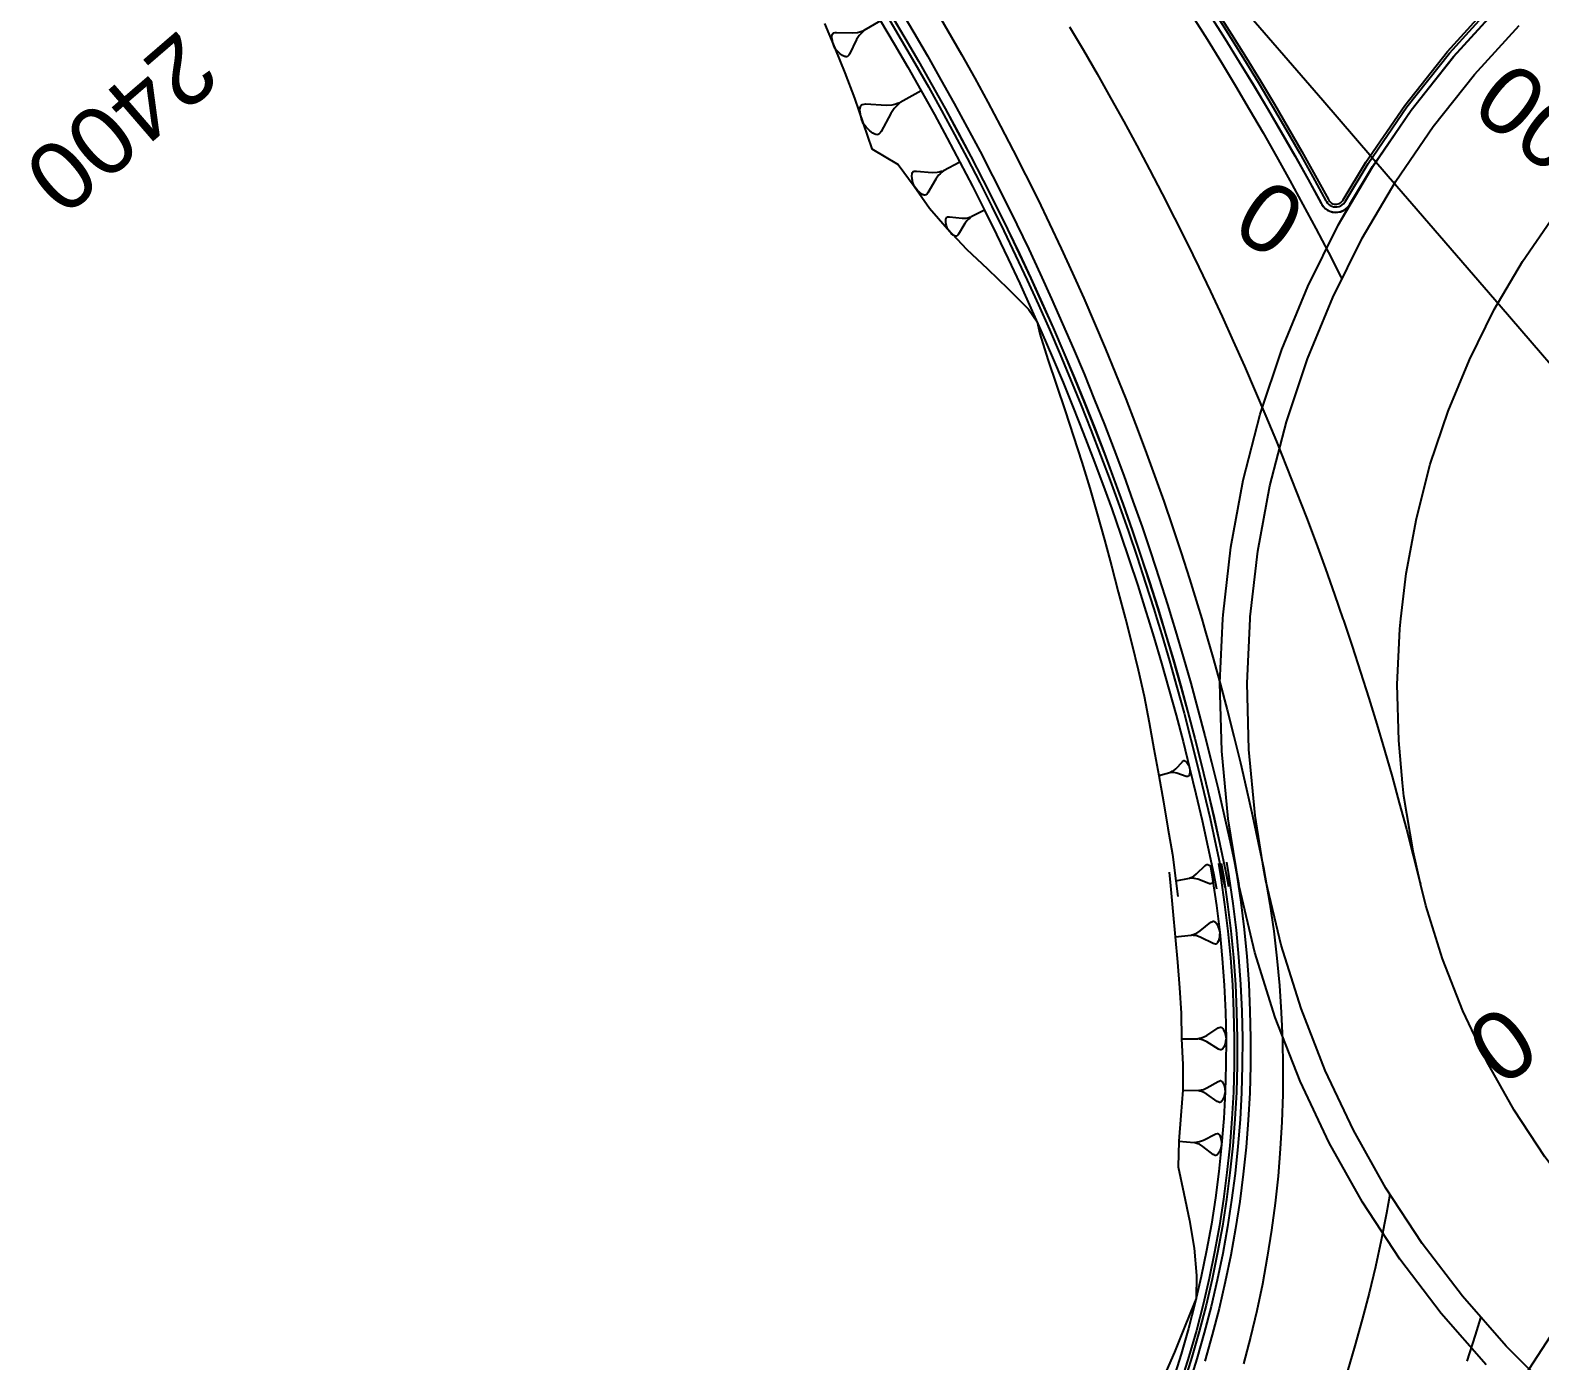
# Model space of a CAD drawing. Extents: x 383808 to 384559, y 802827 to 803490.
# Drawn here: x 383916.3 to 383971.7, y 803172.8 to 803221.6 of the extents above; entities that cross this region are included whole.
import ezdxf
from ezdxf.enums import TextEntityAlignment as Align

# ---------------------------------------------------------------- set-up
doc = ezdxf.new("R2010")
doc.units = 0
doc.layers.get('0').update_dxf_attribs({"linetype": 'CONTINUOUS'})
doc.styles.add('ARIAL', font='ARIAL.FON')

msp = doc.modelspace()

# ---------------------------------------------------------------- linework, layer by layer
at = {"color": 7}
for p, q in [((383945.7677, 803221.474), (383945.7849, 803221.4844)), ((383945.7849, 803221.4844), (383945.8468, 803221.4983)), ((383945.8468, 803221.4983), (383945.8915, 803221.5018)), ((383945.8915, 803221.5018), (383946.4866, 803221.4858)), ((383946.4866, 803221.4858), (383946.6655, 803221.4999)), ((383946.6655, 803221.4999), (383946.7446, 803221.5242)), ((383946.7446, 803221.5242), (383946.8236, 803221.5484)), ((383946.8443, 803221.514), (383946.786, 803221.4554)), ((383946.8236, 803221.5484), (383946.9027, 803221.5726)), ((383946.9027, 803221.5726), (383946.8443, 803221.514)), ((383947.504, 803221.9351), (383946.9027, 803221.5726)), ((383945.7268, 803221.3088), (383945.7301, 803221.3811)), ((383945.7442, 803221.2022), (383945.7268, 803221.3088)), ((383945.7301, 803221.3811), (383945.7369, 803221.4086)), ((383945.7369, 803221.4086), (383945.7437, 803221.4361)), ((383945.7437, 803221.4361), (383945.7677, 803221.474)), ((383945.7581, 803221.1403), (383945.7442, 803221.2022)), ((383945.7823, 803221.0612), (383945.7581, 803221.1403)), ((383945.8376, 803220.9306), (383945.7823, 803221.0612)), ((383945.9273, 803220.8207), (383945.8376, 803220.9306)), ((383946.6316, 803221.2453), (383946.3678, 803220.7116)), ((383946.7276, 803221.3968), (383946.6316, 803221.2453)), ((383946.786, 803221.4554), (383946.7276, 803221.3968)), ((383945.9859, 803220.7624), (383945.9273, 803220.8207)), ((383946.0341, 803220.7212), (383945.9859, 803220.7624)), ((383946.1203, 803220.656), (383946.0341, 803220.7212)), ((383946.1857, 803220.6252), (383946.1203, 803220.656)), ((383946.2132, 803220.6184), (383946.1857, 803220.6252)), ((383946.2407, 803220.6115), (383946.2132, 803220.6184)), ((383946.2855, 803220.6151), (383946.2407, 803220.6115)), ((383946.3026, 803220.6254), (383946.2855, 803220.6151)), ((383946.3438, 803220.6737), (383946.3026, 803220.6254)), ((383946.3678, 803220.7116), (383946.3438, 803220.6737)), ((383949.0014, 803219.3644), (383948.2351, 803218.9333)), ((383946.7531, 803218.6472), (383946.7599, 803218.7375)), ((383946.7599, 803218.7375), (383946.7695, 803218.7717)), ((383946.7695, 803218.7717), (383946.779, 803218.8059)), ((383946.779, 803218.8059), (383946.8105, 803218.8525)), ((383946.8105, 803218.8525), (383946.8324, 803218.8648)), ((383946.8324, 803218.8648), (383946.9104, 803218.8798)), ((383946.9104, 803218.8798), (383946.9665, 803218.8826)), ((383946.9665, 803218.8826), (383947.711, 803218.8402)), ((383947.711, 803218.8402), (383947.9354, 803218.8512)), ((383948.0093, 803218.7198), (383947.8834, 803218.5337)), ((383947.9354, 803218.8512), (383948.0353, 803218.8785)), ((383948.0846, 803218.791), (383948.0093, 803218.7198)), ((383948.0353, 803218.8785), (383948.1352, 803218.9059)), ((383948.1598, 803218.8621), (383948.0846, 803218.791)), ((383948.1352, 803218.9059), (383948.2351, 803218.9333)), ((383948.2351, 803218.9333), (383948.1598, 803218.8621)), ((383946.7709, 803218.5131), (383946.7531, 803218.6472)), ((383946.7859, 803218.4351), (383946.7709, 803218.5131)), ((383946.8133, 803218.3352), (383946.7859, 803218.4351)), ((383946.8776, 803218.1696), (383946.8133, 803218.3352)), ((383946.9857, 803218.0287), (383946.8776, 803218.1696)), ((383947.8834, 803218.5337), (383947.5331, 803217.8754)), ((383947.0569, 803217.9534), (383946.9857, 803218.0287)), ((383947.1157, 803217.9), (383947.0569, 803217.9534)), ((383947.2211, 803217.8152), (383947.1157, 803217.9)), ((383947.3019, 803217.7741), (383947.2211, 803217.8152)), ((383947.3361, 803217.7646), (383947.3019, 803217.7741)), ((383947.3703, 803217.755), (383947.3361, 803217.7646)), ((383947.4264, 803217.7577), (383947.3703, 803217.755)), ((383947.4483, 803217.77), (383947.4264, 803217.7577)), ((383947.5017, 803217.8289), (383947.4483, 803217.77)), ((383947.5331, 803217.8754), (383947.5017, 803217.8289)), ((383950.421, 803216.75), (383949.815, 803216.4326)), ((383948.6557, 803216.2447), (383948.6631, 803216.3147)), ((383948.6664, 803216.1399), (383948.6557, 803216.2447)), ((383948.6631, 803216.3147), (383948.6714, 803216.3411)), ((383948.6763, 803216.0789), (383948.6664, 803216.1399)), ((383948.6714, 803216.3411), (383948.6796, 803216.3675)), ((383948.6953, 803216.0006), (383948.6763, 803216.0789)), ((383948.6796, 803216.3675), (383948.7052, 803216.403)), ((383948.7414, 803215.8703), (383948.6953, 803216.0006)), ((383948.7052, 803216.403), (383948.7225, 803216.412)), ((383948.7225, 803216.412), (383948.7835, 803216.4219)), ((383948.7835, 803216.4219), (383948.8272, 803216.4227)), ((383948.8272, 803216.4227), (383949.4052, 803216.3724)), ((383949.5322, 803216.13), (383949.2444, 803215.6262)), ((383949.4052, 803216.3724), (383949.58, 803216.3757)), ((383949.6344, 803216.2718), (383949.5322, 803216.13)), ((383949.58, 803216.3757), (383949.6583, 803216.3947)), ((383949.6946, 803216.3254), (383949.6344, 803216.2718)), ((383949.6583, 803216.3947), (383949.7367, 803216.4136)), ((383949.7548, 803216.379), (383949.6946, 803216.3254)), ((383949.7367, 803216.4136), (383949.815, 803216.4326)), ((383949.815, 803216.4326), (383949.7548, 803216.379)), ((383948.8222, 803215.7582), (383948.7414, 803215.8703)), ((383948.8758, 803215.698), (383948.8222, 803215.7582)), ((383948.9203, 803215.6551), (383948.8758, 803215.698)), ((383949.0003, 803215.5867), (383948.9203, 803215.6551)), ((383949.0621, 803215.5529), (383949.0003, 803215.5867)), ((383949.0885, 803215.5446), (383949.0621, 803215.5529)), ((383949.1149, 803215.5364), (383949.0885, 803215.5446)), ((383949.1586, 803215.5372), (383949.1149, 803215.5364)), ((383949.1759, 803215.5463), (383949.1586, 803215.5372)), ((383949.2188, 803215.5908), (383949.1759, 803215.5463)), ((383949.2444, 803215.6262), (383949.2188, 803215.5908)), ((383951.3236, 803214.9839), (383950.8327, 803214.7392)), ((383949.9005, 803214.6071), (383949.9075, 803214.6632)), ((383949.9074, 803214.523), (383949.9005, 803214.6071)), ((383949.9143, 803214.474), (383949.9074, 803214.523)), ((383949.9075, 803214.6632), (383949.9146, 803214.6842)), ((383949.9283, 803214.4109), (383949.9143, 803214.474)), ((383949.9146, 803214.6842), (383949.9216, 803214.7052)), ((383949.9216, 803214.7052), (383949.9427, 803214.7332)), ((383949.9632, 803214.3057), (383949.9283, 803214.4109)), ((383949.9427, 803214.7332), (383949.9567, 803214.7402)), ((383949.9567, 803214.7402), (383950.0058, 803214.7472)), ((383950.0262, 803214.2145), (383949.9632, 803214.3057)), ((383950.0058, 803214.7472), (383950.0408, 803214.7471)), ((383950.0408, 803214.7471), (383950.5033, 803214.6975)), ((383950.6012, 803214.5012), (383950.3624, 803214.102)), ((383950.5033, 803214.6975), (383950.6435, 803214.6974)), ((383950.6854, 803214.6132), (383950.6012, 803214.5012)), ((383950.6435, 803214.6974), (383950.7066, 803214.7113)), ((383950.7345, 803214.6552), (383950.6854, 803214.6132)), ((383950.7066, 803214.7113), (383950.7696, 803214.7253)), ((383950.7836, 803214.6972), (383950.7345, 803214.6552)), ((383950.7696, 803214.7253), (383950.8327, 803214.7392)), ((383950.8327, 803214.7392), (383950.7836, 803214.6972)), ((383950.0681, 803214.1654), (383950.0262, 803214.2145)), ((383950.1031, 803214.1303), (383950.0681, 803214.1654)), ((383950.1662, 803214.0742), (383950.1031, 803214.1303)), ((383950.2152, 803214.0461), (383950.1662, 803214.0742)), ((383950.2362, 803214.0391), (383950.2152, 803214.0461)), ((383950.2572, 803214.032), (383950.2362, 803214.0391)), ((383950.2923, 803214.032), (383950.2572, 803214.032)), ((383950.3063, 803214.039), (383950.2923, 803214.032)), ((383950.3414, 803214.074), (383950.3063, 803214.039)), ((383950.3624, 803214.102), (383950.3414, 803214.074)), ((383957.7057, 803194.2684), (383958.115, 803194.3697)), ((383958.115, 803194.3697), (383958.1589, 803194.3929)), ((383958.1646, 803194.3695), (383958.115, 803194.3697)), ((383958.1589, 803194.3929), (383958.2027, 803194.4162)), ((383958.2143, 803194.3694), (383958.1646, 803194.3695)), ((383958.2027, 803194.4162), (383958.2466, 803194.4394)), ((383958.264, 803194.3693), (383958.2143, 803194.3694)), ((383958.2466, 803194.4394), (383958.3286, 803194.5094)), ((383958.3691, 803194.3456), (383958.264, 803194.3693)), ((383958.3286, 803194.5094), (383958.5747, 803194.7687)), ((383958.5747, 803194.7687), (383958.5952, 803194.7862)), ((383958.5952, 803194.7862), (383958.6273, 803194.8066)), ((383958.6273, 803194.8066), (383958.639, 803194.8095)), ((383958.639, 803194.8095), (383958.6653, 803194.8036)), ((383958.6653, 803194.8036), (383958.6799, 803194.7948)), ((383958.6799, 803194.7948), (383958.6945, 803194.786)), ((383958.6945, 803194.786), (383958.7265, 803194.7567)), ((383958.7265, 803194.7567), (383958.7644, 803194.704)), ((383958.7644, 803194.704), (383958.7848, 803194.6718)), ((383958.7848, 803194.6718), (383958.808, 803194.6279)), ((383958.808, 803194.6279), (383958.84, 803194.549)), ((383958.8454, 803194.3766), (383958.8364, 803194.3123)), ((383958.84, 803194.549), (383958.8485, 803194.4642)), ((383958.8484, 803194.4146), (383958.8454, 803194.3766)), ((383958.8485, 803194.4642), (383958.8484, 803194.4146)), ((383958.7077, 803194.2309), (383958.3691, 803194.3456)), ((383958.734, 803194.2249), (383958.7077, 803194.2309)), ((383958.7719, 803194.2219), (383958.734, 803194.2249)), ((383958.7836, 803194.2248), (383958.7719, 803194.2219)), ((383958.8041, 803194.2423), (383958.7836, 803194.2248)), ((383958.8129, 803194.2569), (383958.8041, 803194.2423)), ((383958.8217, 803194.2715), (383958.8129, 803194.2569)), ((383958.8364, 803194.3123), (383958.8217, 803194.2715)), ((383958.3343, 803190.3967), (383958.8325, 803190.499)), ((383958.8325, 803190.499), (383958.8865, 803190.5249)), ((383958.8924, 803190.4965), (383958.8325, 803190.499)), ((383958.8865, 803190.5249), (383958.9406, 803190.5509)), ((383958.9523, 803190.4939), (383958.8924, 803190.4965)), ((383958.9406, 803190.5509), (383958.9946, 803190.5768)), ((383959.0121, 803190.4914), (383958.9523, 803190.4939)), ((383958.9946, 803190.5768), (383959.0968, 803190.6571)), ((383959.1377, 803190.4578), (383959.0121, 803190.4914)), ((383959.0968, 803190.6571), (383959.4059, 803190.9579)), ((383959.4059, 803190.9579), (383959.4314, 803190.978)), ((383959.4314, 803190.978), (383959.4712, 803191.001)), ((383959.4712, 803191.001), (383959.4855, 803191.0039)), ((383959.4855, 803191.0039), (383959.5169, 803190.9955)), ((383959.5169, 803190.9955), (383959.534, 803190.9842)), ((383959.534, 803190.9842), (383959.5512, 803190.9729)), ((383959.5512, 803190.9729), (383959.5884, 803190.936)), ((383959.5884, 803190.936), (383959.6315, 803190.8707)), ((383959.6315, 803190.8707), (383959.6545, 803190.8309)), ((383959.6545, 803190.8309), (383959.6804, 803190.7769)), ((383959.6804, 803190.7769), (383959.7151, 803190.6802)), ((383959.7188, 803190.5177), (383959.7133, 803190.4721)), ((383959.7151, 803190.6802), (383959.7213, 803190.5776)), ((383959.7213, 803190.5776), (383959.7188, 803190.5177)), ((383959.5403, 803190.3031), (383959.1377, 803190.4578)), ((383959.5717, 803190.2947), (383959.5403, 803190.3031)), ((383959.6173, 803190.2892), (383959.5717, 803190.2947)), ((383959.6316, 803190.2922), (383959.6173, 803190.2892)), ((383959.6571, 803190.3122), (383959.6316, 803190.2922)), ((383959.6684, 803190.3294), (383959.6571, 803190.3122)), ((383959.6797, 803190.3466), (383959.6684, 803190.3294)), ((383959.6994, 803190.3951), (383959.6797, 803190.3466)), ((383959.7133, 803190.4721), (383959.6994, 803190.3951)), ((383959.2253, 803188.565), (383959.6162, 803188.8798)), ((383959.6162, 803188.8798), (383959.648, 803188.9003)), ((383959.648, 803188.9003), (383959.6966, 803188.9226)), ((383959.6966, 803188.9226), (383959.7134, 803188.9245)), ((383959.7134, 803188.9245), (383959.7489, 803188.9113)), ((383959.7489, 803188.9113), (383959.7675, 803188.8964)), ((383959.7675, 803188.8964), (383959.7862, 803188.8814)), ((383959.7862, 803188.8814), (383959.8253, 803188.8346)), ((383959.8253, 803188.8346), (383959.8681, 803188.7543)), ((383958.3136, 803188.3463), (383958.902, 803188.4106)), ((383958.902, 803188.4106), (383958.9674, 803188.4347)), ((383958.9711, 803188.4011), (383958.902, 803188.4106)), ((383958.9674, 803188.4347), (383959.0328, 803188.4589)), ((383959.0401, 803188.3916), (383958.9711, 803188.4011)), ((383959.0328, 803188.4589), (383959.0982, 803188.483)), ((383959.1092, 803188.3822), (383959.0401, 803188.3916)), ((383959.0982, 803188.483), (383959.2253, 803188.565)), ((383959.2511, 803188.3296), (383959.1092, 803188.3822)), ((383959.7007, 803188.1065), (383959.2511, 803188.3296)), ((383959.8681, 803188.7543), (383959.8904, 803188.7057)), ((383959.8904, 803188.7057), (383959.9146, 803188.6402)), ((383959.9195, 803188.2835), (383959.8951, 803188.1958)), ((383959.9146, 803188.6402), (383959.9443, 803188.5244)), ((383959.9308, 803188.3358), (383959.9195, 803188.2835)), ((383959.9403, 803188.4049), (383959.9308, 803188.3358)), ((383959.9443, 803188.5244), (383959.9403, 803188.4049)), ((383959.7362, 803188.0934), (383959.7007, 803188.1065)), ((383959.7884, 803188.0821), (383959.7362, 803188.0934)), ((383959.8052, 803188.0839), (383959.7884, 803188.0821)), ((383959.837, 803188.1044), (383959.8052, 803188.0839)), ((383959.852, 803188.1231), (383959.837, 803188.1044)), ((383959.867, 803188.1417), (383959.852, 803188.1231)), ((383959.8951, 803188.1958), (383959.867, 803188.1417)), ((383959.4682, 803184.734), (383959.8853, 803185.0062)), ((383959.8853, 803185.0062), (383959.9187, 803185.0233)), ((383959.9187, 803185.0233), (383959.9689, 803185.0405)), ((383959.9689, 803185.0405), (383959.9857, 803185.0406)), ((383959.9857, 803185.0406), (383960.0194, 803185.0242)), ((383960.0194, 803185.0242), (383960.0363, 803185.0075)), ((383960.0363, 803185.0075), (383960.0532, 803184.9909)), ((383960.0532, 803184.9909), (383960.0872, 803184.9409)), ((383958.5463, 803184.6085), (383959.1336, 803184.6136)), ((383959.1336, 803184.6136), (383959.2006, 803184.631)), ((383959.2009, 803184.5975), (383959.1336, 803184.6136)), ((383959.2006, 803184.631), (383959.2675, 803184.6484)), ((383959.2681, 803184.5813), (383959.2009, 803184.5975)), ((383959.2675, 803184.6484), (383959.3345, 803184.6657)), ((383959.3354, 803184.5651), (383959.2681, 803184.5813)), ((383959.3345, 803184.6657), (383959.4682, 803184.734)), ((383959.4702, 803184.4991), (383959.3354, 803184.5651)), ((383959.8921, 803184.2344), (383959.4702, 803184.4991)), ((383960.0872, 803184.9409), (383960.1215, 803184.8573)), ((383960.1215, 803184.8573), (383960.1387, 803184.8071)), ((383960.142, 803184.4379), (383960.1256, 803184.3874)), ((383960.1387, 803184.8071), (383960.1561, 803184.7401)), ((383960.1582, 803184.5052), (383960.142, 803184.4379)), ((383960.1561, 803184.7401), (383960.1739, 803184.6228)), ((383960.1739, 803184.6228), (383960.1582, 803184.5052)), ((383959.9258, 803184.2179), (383959.8921, 803184.2344)), ((383959.9762, 803184.2015), (383959.9258, 803184.2179)), ((383959.993, 803184.2017), (383959.9762, 803184.2015)), ((383960.0264, 803184.2188), (383959.993, 803184.2017)), ((383960.0431, 803184.2357), (383960.0264, 803184.2188)), ((383960.0597, 803184.2526), (383960.0431, 803184.2357)), ((383960.0928, 803184.3032), (383960.0597, 803184.2526)), ((383960.1256, 803184.3874), (383960.0928, 803184.3032)), ((383959.2802, 803182.7358), (383959.3449, 803182.7492)), ((383959.3449, 803182.7492), (383959.4754, 803182.8078)), ((383959.4754, 803182.8078), (383959.8856, 803183.0472)), ((383959.8856, 803183.0472), (383959.9182, 803183.0618)), ((383959.9182, 803183.0618), (383959.9669, 803183.0758)), ((383959.9669, 803183.0758), (383959.9828, 803183.0752)), ((383959.9828, 803183.0752), (383960.0142, 803183.0579)), ((383960.0142, 803183.0579), (383960.0295, 803183.0412)), ((383960.0295, 803183.0412), (383960.0448, 803183.0246)), ((383960.0448, 803183.0246), (383960.0748, 803182.9753)), ((383960.0748, 803182.9753), (383960.1035, 803182.894)), ((383960.1035, 803182.894), (383960.1175, 803182.8454)), ((383960.1175, 803182.8454), (383960.1309, 803182.7808)), ((383960.1309, 803182.7808), (383960.1422, 803182.6682)), ((383958.5915, 803182.7322), (383959.151, 803182.7091)), ((383959.151, 803182.7091), (383959.2156, 803182.7225)), ((383959.2143, 803182.6905), (383959.151, 803182.7091)), ((383959.2776, 803182.6719), (383959.2143, 803182.6905)), ((383959.2156, 803182.7225), (383959.2802, 803182.7358)), ((383959.3409, 803182.6532), (383959.2776, 803182.6719)), ((383959.4662, 803182.584), (383959.3409, 803182.6532)), ((383959.8553, 803182.3118), (383959.4662, 803182.584)), ((383959.8866, 803182.2944), (383959.8553, 803182.3118)), ((383959.9339, 803182.2765), (383959.8866, 803182.2944)), ((383959.9499, 803182.2758), (383959.9339, 803182.2765)), ((383959.9825, 803182.2905), (383959.9499, 803182.2758)), ((383959.9992, 803182.3058), (383959.9825, 803182.2905)), ((383960.0158, 803182.3211), (383959.9992, 803182.3058)), ((383960.0498, 803182.3678), (383960.0158, 803182.3211)), ((383960.085, 803182.4464), (383960.0498, 803182.3678)), ((383960.103, 803182.4937), (383960.085, 803182.4464)), ((383960.1216, 803182.557), (383960.103, 803182.4937)), ((383960.1422, 803182.6682), (383960.1216, 803182.557)), ((383959.3428, 803180.8934), (383959.7716, 803181.1155)), ((383959.7716, 803181.1155), (383959.8054, 803181.1288)), ((383959.8054, 803181.1288), (383959.8555, 803181.1405)), ((383959.8555, 803181.1405), (383959.8717, 803181.139)), ((383959.8717, 803181.139), (383959.9026, 803181.1199)), ((383959.9026, 803181.1199), (383959.9174, 803181.1022)), ((383959.9174, 803181.1022), (383959.9321, 803181.0845)), ((383959.9321, 803181.0845), (383959.96, 803181.033)), ((383958.4414, 803180.8615), (383959.0085, 803180.8096)), ((383959.0085, 803180.8096), (383959.0747, 803180.8199)), ((383959.0718, 803180.7875), (383959.0085, 803180.8096)), ((383959.1351, 803180.7653), (383959.0718, 803180.7875)), ((383959.0747, 803180.8199), (383959.141, 803180.8301)), ((383959.1984, 803180.7432), (383959.1351, 803180.7653)), ((383959.141, 803180.8301), (383959.2073, 803180.8404)), ((383959.3221, 803180.6666), (383959.1984, 803180.7432)), ((383959.2073, 803180.8404), (383959.3428, 803180.8934)), ((383959.7034, 803180.3703), (383959.3221, 803180.6666)), ((383959.9642, 803180.5425), (383959.9435, 803180.4954)), ((383959.96, 803181.033), (383959.985, 803180.949)), ((383959.9863, 803180.6058), (383959.9642, 803180.5425)), ((383959.985, 803180.949), (383959.9968, 803180.8989)), ((383960.0129, 803180.7177), (383959.9863, 803180.6058)), ((383959.9968, 803180.8989), (383960.0071, 803180.8326)), ((383960.0071, 803180.8326), (383960.0129, 803180.7177)), ((383959.7343, 803180.3511), (383959.7034, 803180.3703)), ((383959.7814, 803180.3305), (383959.7343, 803180.3511)), ((383959.7976, 803180.329), (383959.7814, 803180.3305)), ((383959.8315, 803180.3423), (383959.7976, 803180.329)), ((383959.8492, 803180.357), (383959.8315, 803180.3423)), ((383959.8669, 803180.3717), (383959.8492, 803180.357)), ((383959.9037, 803180.4173), (383959.8669, 803180.3717)), ((383959.9435, 803180.4954), (383959.9037, 803180.4173))]:
    msp.add_line(p, q, dxfattribs=at)
at = {"color": 3, "linetype": 'CONTINUOUS'}
for points in [[(383960.0574, 803200), (383960.0643, 803200.1538), (383960.3486, 803202.6371), (383960.8045, 803205.0946), (383961.4299, 803207.5146), (383962.2217, 803209.8854), (383963.1761, 803212.1955), (383964.2885, 803214.4338), (383965.5535, 803216.5896), (383966.9651, 803218.6524), (383968.5163, 803220.6122), (383970.1999, 803222.4597), (383972.0075, 803224.1859), (383973.9306, 803225.7825), (383975.9599, 803227.2419), (383978.0855, 803228.5569), (383980.2972, 803229.7212), (383982.5844, 803230.7293), (383984.9361, 803231.5762), (383987.3408, 803232.2579), (383989.7871, 803232.7711), (383992.263, 803233.1134), (383994.7567, 803233.283), (383995.9512, 803233.3028)], [(383960.4556, 803222.8), (383963.7221, 803219.0146), (383966.1187, 803216.2373), (383966.9887, 803215.2291), (383970.2552, 803211.4436), (383973.5217, 803207.6581), (383976.7882, 803203.8726), (383980.0547, 803200.0871), (383980.1298, 803200)], [(383969.7101, 803172.6572), (383968.0633, 803174.5374), (383966.5508, 803176.5274), (383965.1801, 803178.6175), (383963.9577, 803180.7977), (383962.8896, 803183.0575), (383961.9808, 803185.3859), (383961.2358, 803187.7718), (383960.6581, 803190.2036), (383960.2506, 803192.6697), (383960.0151, 803195.1581), (383959.9529, 803197.6568), (383960.0574, 803200)], [(383988.7639, 803199.3698), (383986.0365, 803195.1791), (383983.3091, 803190.9885), (383980.5818, 803186.7978), (383978.9267, 803184.2549), (383977.8544, 803182.6072), (383975.127, 803178.4166), (383972.3997, 803174.2259), (383969.6723, 803170.0353)]]:
    msp.add_lwpolyline(points, dxfattribs=at)
at = {"color": 7, "linetype": 'CONTINUOUS'}
for points in [[(383966.5852, 803200), (383966.7768, 803201.6739), (383967.1505, 803203.6878), (383967.6629, 803205.6708), (383968.3118, 803207.6135), (383969.0938, 803209.5066), (383970.0054, 803211.3407), (383971.042, 803213.1073), (383972.1987, 803214.7976), (383973.4699, 803216.4036), (383974.8494, 803217.9175), (383976.3307, 803219.332), (383977.9066, 803220.6404), (383979.5694, 803221.8362), (383981.3113, 803222.9138), (383983.1236, 803223.8679), (383984.9979, 803224.6939), (383986.9249, 803225.388), (383987.7578, 803225.6421), (383988.8955, 803225.9466), (383990.9, 803226.3671), (383992.9289, 803226.6476), (383994.9724, 803226.7866), (383995.9512, 803226.8028)], [(383959.7582, 803222.2294), (383960.2953, 803221.3838), (383960.8248, 803220.5333), (383961.3465, 803219.6781), (383961.8604, 803218.8181), (383962.3665, 803217.9535), (383962.8647, 803217.0844), (383963.355, 803216.2107), (383963.8373, 803215.3327), (383963.8463, 803215.316), (383963.8542, 803215.302), (383963.8927, 803215.2477), (383963.9397, 803215.2005), (383963.9939, 803215.1618), (383964.0537, 803215.1326), (383964.1176, 803215.1137), (383964.1837, 803215.1057), (383964.2502, 803215.1087), (383964.3153, 803215.1228), (383964.3771, 803215.1474), (383964.434, 803215.182), (383964.4844, 803215.2255), (383964.5269, 803215.2768), (383964.55, 803215.3137), (383965.3846, 803216.6967), (383966.804, 803218.771), (383968.3639, 803220.7417), (383970.0568, 803222.5995)], [(383959.8423, 803222.2834), (383960.38, 803221.437), (383960.9099, 803220.5858), (383961.4321, 803219.7298), (383961.9465, 803218.869), (383962.453, 803218.0037), (383962.9517, 803217.1337), (383963.4424, 803216.2593), (383963.9251, 803215.3804), (383963.9337, 803215.3645), (383963.9403, 803215.3529), (383963.9692, 803215.3121), (383964.0044, 803215.2767), (383964.045, 803215.2477), (383964.0899, 803215.2258), (383964.1378, 803215.2116), (383964.1874, 803215.2056), (383964.2373, 803215.2079), (383964.2861, 803215.2184), (383964.3325, 803215.2369), (383964.3752, 803215.2628), (383964.413, 803215.2955), (383964.445, 803215.3343), (383964.4653, 803215.3668), (383965.3002, 803216.7503), (383966.7235, 803218.8303), (383968.2877, 803220.8065), (383969.9853, 803222.6693)], [(383947.7609, 803222.0899), (383948.2701, 803221.2355), (383948.7708, 803220.376), (383949.2628, 803219.5115), (383949.7462, 803218.6422), (383950.2209, 803217.768), (383950.6868, 803216.8892), (383951.1439, 803216.0057), (383951.5921, 803215.1178), (383952.0314, 803214.2253), (383952.4618, 803213.3286), (383952.8832, 803212.4275), (383953.2956, 803211.5223), (383953.6989, 803210.6131), (383954.093, 803209.6998), (383954.4781, 803208.7827), (383954.8539, 803207.8617), (383955.2205, 803206.937), (383955.5778, 803206.0087), (383955.9259, 803205.0769), (383956.2646, 803204.1417), (383956.5939, 803203.2031), (383956.9138, 803202.2612), (383957.2243, 803201.3162), (383957.5254, 803200.3682), (383957.6382, 803200)], [(383947.8851, 803222.1648), (383948.3951, 803221.3091), (383948.8965, 803220.4483), (383949.3892, 803219.5826), (383949.8733, 803218.712), (383950.3487, 803217.8366), (383950.8152, 803216.9565), (383951.273, 803216.0717), (383951.7219, 803215.1824), (383952.1618, 803214.2887), (383952.5928, 803213.3907), (383953.0149, 803212.4883), (383953.4278, 803211.5818), (383953.8317, 803210.6712), (383954.2264, 803209.7566), (383954.612, 803208.8381), (383954.9884, 803207.9158), (383955.3556, 803206.9898), (383955.7134, 803206.0601), (383956.062, 803205.127), (383956.4012, 803204.1903), (383956.731, 803203.2504), (383957.0514, 803202.3072), (383957.3623, 803201.3608), (383957.6638, 803200.4114), (383957.7899, 803200)], [(383949.4715, 803222.4295), (383949.9772, 803221.5668), (383950.4742, 803220.6991), (383950.9625, 803219.8264), (383951.4421, 803218.949), (383951.9129, 803218.0667), (383952.3748, 803217.1798), (383952.8279, 803216.2883), (383953.272, 803215.3923), (383953.7071, 803214.492), (383954.1332, 803213.5873), (383954.5502, 803212.6784), (383954.9581, 803211.7654), (383955.3569, 803210.8484), (383955.7465, 803209.9274), (383956.1268, 803209.0025), (383956.4979, 803208.0739), (383956.8597, 803207.1417), (383957.2121, 803206.2058), (383957.5552, 803205.2665), (383957.8888, 803204.3238), (383958.213, 803203.3779), (383958.5278, 803202.4287), (383958.833, 803201.4764), (383959.1287, 803200.5211), (383959.2843, 803200)], [(383958.9488, 803222.1021), (383959.4794, 803221.2545), (383960.0028, 803220.4024), (383960.519, 803219.5459), (383961.0278, 803218.6851), (383961.5294, 803217.8199), (383962.0236, 803216.9506), (383962.5105, 803216.0771), (383962.9899, 803215.1995), (383963.4618, 803214.3179), (383963.9263, 803213.4323), (383964.3832, 803212.5428), (383964.4141, 803212.4821)], [(383945.4551, 803221.837), (383945.8376, 803220.9306), (383946.2026, 803220.0172), (383946.5494, 803219.0968), (383946.8776, 803218.1696), (383947.1867, 803217.2357), (383948.154, 803216.659), (383948.7414, 803215.8703), (383949.2994, 803215.0631), (383949.9632, 803214.3057), (383950.6648, 803213.561), (383951.4339, 803212.8415), (383952.1883, 803212.1068), (383952.9273, 803211.3568), (383953.2468, 803210.8924), (383953.3491, 803210.46), (383953.6444, 803209.5088), (383953.965, 803208.5703), (383954.2797, 803207.6307), (383954.5887, 803206.6902), (383954.8923, 803205.7488), (383955.1778, 803204.8017), (383955.4496, 803203.8511), (383955.7164, 803202.9001), (383955.9749, 803201.9475), (383956.2262, 803200.9938), (383956.4732, 803200.0399), (383956.4834, 803200)], [(383954.4419, 803221.7098), (383954.9493, 803220.8481), (383955.4492, 803219.982), (383955.9415, 803219.1116), (383956.4262, 803218.2369), (383956.9033, 803217.3581), (383957.3728, 803216.4751), (383957.8346, 803215.5881), (383958.2886, 803214.6971), (383958.7348, 803213.8022), (383959.1733, 803212.9035), (383959.6039, 803212.001), (383960.0267, 803211.0947), (383960.4416, 803210.1848), (383960.8485, 803209.2714), (383961.2475, 803208.3544), (383961.6385, 803207.4341), (383962.0215, 803206.5103), (383962.3964, 803205.5832), (383962.7633, 803204.653), (383963.122, 803203.7195), (383963.4726, 803202.783), (383963.8151, 803201.8435), (383964.1494, 803200.901), (383964.4602, 803200)], [(383961.0578, 803200), (383961.0611, 803200.0746), (383961.3376, 803202.4889), (383961.7808, 803204.8782), (383962.3889, 803207.231), (383963.1586, 803209.5359), (383964.0865, 803211.7818), (383965.168, 803213.958), (383966.3979, 803216.0538), (383967.7702, 803218.0593), (383969.2784, 803219.9647), (383970.9152, 803221.7609)], [(383956.4834, 803200), (383956.7161, 803199.0857), (383956.9549, 803198.1313), (383957.1751, 803197.1724), (383957.3554, 803196.2037), (383957.5322, 803195.2358), (383957.7057, 803194.2684), (383957.8762, 803193.3017), (383958.0438, 803192.3355), (383958.2075, 803191.3695), (383958.3343, 803190.3967), (383958.4023, 803189.8247)], [(383957.6382, 803200), (383957.8169, 803199.4172), (383958.0989, 803198.4633), (383958.3714, 803197.5066), (383958.6343, 803196.5473), (383958.8875, 803195.5854), (383959.1312, 803194.621), (383959.3652, 803193.6542), (383959.5895, 803192.6851), (383959.8041, 803191.7139), (383960.009, 803190.7405), (383960.1248, 803190.1677)], [(383957.7899, 803200), (383957.9558, 803199.459), (383958.2382, 803198.5037), (383958.511, 803197.5457), (383958.7743, 803196.5849), (383959.0279, 803195.6216), (383959.2719, 803194.6558), (383959.5063, 803193.6876), (383959.7309, 803192.7171), (383959.9458, 803191.7444), (383960.151, 803190.7697), (383960.267, 803190.196)], [(383959.2843, 803200), (383959.4148, 803199.5629), (383959.6913, 803198.6019), (383959.9582, 803197.6382), (383960.2155, 803196.6719), (383960.4631, 803195.703), (383960.7009, 803194.7317), (383960.9291, 803193.7581), (383961.1475, 803192.7822), (383961.3561, 803191.8043), (383961.555, 803190.8242), (383961.6, 803190.5951)], [(383972.1632, 803171.6293), (383970.4391, 803173.3418), (383968.8379, 803175.1698), (383967.3675, 803177.1045), (383966.0349, 803179.1366), (383964.8464, 803181.2562), (383963.808, 803183.4532), (383962.9244, 803185.7169), (383962.2001, 803188.0366), (383961.6385, 803190.4008), (383961.6, 803190.5951), (383961.5622, 803190.7915), (383961.2423, 803192.7984), (383961.0134, 803195.2176), (383960.9529, 803197.647), (383961.0578, 803200)], [(383964.4602, 803200), (383964.4755, 803199.9557), (383964.7933, 803199.0076), (383965.1029, 803198.0567), (383965.4042, 803197.1032), (383965.6972, 803196.1471), (383965.9819, 803195.1884), (383966.2582, 803194.2274), (383966.5262, 803193.2639), (383966.7857, 803192.2982), (383967.0369, 803191.3303), (383967.2797, 803190.3602), (383967.298, 803190.2855)], [(383980.8104, 803171.9847), (383979.0901, 803173.0963), (383977.4511, 803174.3246), (383975.9013, 803175.6637), (383974.4481, 803177.1071), (383973.0986, 803178.6478), (383971.8592, 803180.2785), (383970.736, 803181.9912), (383969.7343, 803183.7778), (383968.859, 803185.6296), (383968.1143, 803187.5376), (383967.5038, 803189.4927), (383967.298, 803190.2855), (383967.0305, 803191.4854), (383966.6965, 803193.5062), (383966.638, 803193.9882), (383966.5036, 803195.5453), (383966.4526, 803197.5929), (383966.5439, 803199.639), (383966.5852, 803200)], [(383960.001, 803191.0497), (383960.0884, 803190.5266), (383960.2323, 803189.5494), (383960.3518, 803188.5689), (383960.4468, 803187.5858), (383960.5172, 803186.6006), (383960.5629, 803185.6139), (383960.5839, 803184.6264), (383960.5802, 803183.6387), (383960.5519, 803182.6514), (383960.4989, 803181.6651), (383960.4212, 803180.6804), (383960.3189, 803179.698), (383960.1922, 803178.7184), (383960.0409, 803177.7423), (383959.8654, 803176.7703), (383959.6655, 803175.803), (383959.4416, 803174.841), (383959.1937, 803173.8849), (383958.9219, 803172.9353), (383958.6266, 803171.9928)], [(383958.0863, 803190.7167), (383958.1365, 803190.214), (383958.2273, 803189.2795), (383958.3136, 803188.3463), (383958.3943, 803187.4134), (383958.4686, 803186.48), (383958.5288, 803185.5451), (383958.5463, 803184.6085), (383958.5937, 803183.6709), (383958.5915, 803182.7322), (383958.5198, 803181.7963), (383958.4414, 803180.8615), (383958.4153, 803179.9202), (383958.6328, 803178.9401), (383958.8395, 803177.9439), (383959.0082, 803176.9363), (383959.0933, 803175.9287), (383959.0777, 803175.086), (383959.0123, 803174.9467), (383958.6533, 803174.0323), (383958.2818, 803173.1272), (383957.8988, 803172.2309)], [(383959.8926, 803191.0308), (383959.9797, 803190.5092), (383960.1233, 803189.5347), (383960.2425, 803188.557), (383960.3372, 803187.5766), (383960.4073, 803186.5941), (383960.4529, 803185.6102), (383960.4739, 803184.6254), (383960.4702, 803183.6405), (383960.442, 803182.6559), (383960.3891, 803181.6723), (383960.3116, 803180.6904), (383960.2097, 803179.7107), (383960.0833, 803178.7339), (383959.9324, 803177.7605), (383959.7574, 803176.7913), (383959.5581, 803175.8266), (383959.3348, 803174.8673), (383959.0876, 803173.9139), (383958.8166, 803172.9669), (383958.522, 803172.027)], [(383961.5622, 803190.7915), (383961.6108, 803190.5303), (383961.7779, 803189.5444), (383961.9204, 803188.5547), (383962.0382, 803187.5616), (383962.131, 803186.566), (383962.1989, 803185.5683), (383962.2419, 803184.5693), (383962.2599, 803183.5695), (383962.2529, 803182.5695), (383962.2209, 803181.57), (383962.1639, 803180.5717), (383962.082, 803179.5751), (383961.9752, 803178.5808), (383961.8435, 803177.5896), (383961.6872, 803176.6019), (383961.5062, 803175.6184), (383961.3006, 803174.6398), (383961.0707, 803173.6666), (383960.8165, 803172.6995)], [(383966.1805, 803178.8988), (383966.0561, 803178.2141), (383965.8616, 803177.2332), (383965.6486, 803176.2562), (383965.4172, 803175.2833), (383965.1675, 803174.315), (383964.8995, 803173.3516), (383964.6135, 803172.3934)], [(383969.4984, 803174.3845), (383969.3024, 803173.7427), (383968.9974, 803172.7903)]]:
    msp.add_lwpolyline(points, dxfattribs=at)
at = {"color": 1, "linetype": 'CONTINUOUS'}
for points in [[(383947.8894, 803222.1674), (383948.3994, 803221.3116), (383948.9008, 803220.4508), (383949.3936, 803219.5851), (383949.8777, 803218.7144), (383950.3531, 803217.8389), (383950.8197, 803216.9588), (383951.2774, 803216.074), (383951.7263, 803215.1847), (383952.1663, 803214.2909), (383952.5974, 803213.3928), (383953.0194, 803212.4904), (383953.4324, 803211.5838), (383953.8363, 803210.6732), (383954.231, 803209.7586), (383954.6167, 803208.84), (383954.9931, 803207.9177), (383955.3602, 803206.9916), (383955.7181, 803206.0619), (383956.0667, 803205.1287), (383956.4059, 803204.192), (383956.7357, 803203.252), (383957.0561, 803202.3088), (383957.3671, 803201.3623), (383957.6686, 803200.4129), (383957.7951, 803200)], [(383959.594, 803222.1241), (383960.1303, 803221.28), (383960.6588, 803220.431), (383961.1796, 803219.5773), (383961.6926, 803218.7189), (383962.1978, 803217.8558), (383962.6951, 803216.9882), (383963.1845, 803216.1161), (383963.6659, 803215.2396), (383963.6758, 803215.2215), (383963.6863, 803215.2029), (383963.7436, 803215.1221), (383963.8135, 803215.0519), (383963.894, 803214.9943), (383963.983, 803214.9508), (383964.078, 803214.9227), (383964.1764, 803214.9108), (383964.2753, 803214.9154), (383964.3721, 803214.9363), (383964.4641, 803214.9729), (383964.5488, 803215.0243), (383964.6238, 803215.0891), (383964.6869, 803215.1654), (383964.7148, 803215.2095), (383965.5493, 803216.5923), (383966.961, 803218.6553), (383968.5125, 803220.6154), (383970.1963, 803222.4632)], [(383947.504, 803221.9351), (383948.0117, 803221.0832), (383948.5108, 803220.2263), (383949.0014, 803219.3644), (383949.4833, 803218.4977), (383949.9565, 803217.6262), (383950.421, 803216.75), (383950.8767, 803215.8692), (383951.3236, 803214.9839), (383951.7616, 803214.0942), (383952.1907, 803213.2001), (383952.6108, 803212.3018), (383953.0219, 803211.3993), (383953.424, 803210.4928), (383953.817, 803209.5823), (383954.2009, 803208.6679), (383954.5756, 803207.7497), (383954.9411, 803206.8278), (383955.2973, 803205.9024), (383955.6443, 803204.9733), (383955.982, 803204.0409), (383956.3103, 803203.1051), (383956.6293, 803202.1662), (383956.9389, 803201.224), (383957.239, 803200.2788), (383957.3245, 803200)], [(383957.3245, 803200), (383957.5297, 803199.3307), (383957.8108, 803198.3797), (383958.0825, 803197.4259), (383958.3445, 803196.4695), (383958.5971, 803195.5105), (383958.84, 803194.549), (383959.0732, 803193.5851), (383959.2969, 803192.6189), (383959.5108, 803191.6506), (383959.7151, 803190.6802), (383959.8306, 803190.1091)], [(383957.7951, 803200), (383957.9605, 803199.4604), (383958.243, 803198.5051), (383958.5159, 803197.547), (383958.7791, 803196.5862), (383959.0328, 803195.6229), (383959.2768, 803194.657), (383959.5111, 803193.6888), (383959.7358, 803192.7182), (383959.9507, 803191.7455), (383960.1559, 803190.7707), (383960.2719, 803190.197)], [(383960.1882, 803191.0823), (383960.276, 803190.5566), (383960.4206, 803189.5747), (383960.5407, 803188.5896), (383960.6361, 803187.6017), (383960.7068, 803186.6117), (383960.7528, 803185.6203), (383960.7739, 803184.6281), (383960.7702, 803183.6356), (383960.7417, 803182.6435), (383960.6884, 803181.6525), (383960.6104, 803180.6631), (383960.5077, 803179.6759), (383960.3803, 803178.6917), (383960.2283, 803177.7109), (383960.0519, 803176.7342), (383959.8511, 803175.7623), (383959.6261, 803174.7957), (383959.377, 803173.835), (383959.1039, 803172.8808), (383958.8071, 803171.9337)], [(383959.597, 803190.9794), (383959.6835, 803190.4617), (383959.826, 803189.4947), (383959.9443, 803188.5244), (383960.0382, 803187.5515), (383960.1079, 803186.5765), (383960.1531, 803185.6), (383960.1739, 803184.6228), (383960.1703, 803183.6453), (383960.1422, 803182.6682), (383960.0897, 803181.6922), (383960.0129, 803180.7177), (383959.9117, 803179.7455), (383959.7862, 803178.7761), (383959.6366, 803177.8102), (383959.4628, 803176.8483), (383959.2651, 803175.891), (383959.0435, 803174.939), (383958.7981, 803173.9928), (383958.5292, 803173.053), (383958.2369, 803172.1203)]]:
    msp.add_lwpolyline(points, dxfattribs=at)
at = {"color": 2, "linetype": 'CONTINUOUS'}
for points in [[(383948.2148, 803222.3635), (383948.7268, 803221.5045), (383949.2301, 803220.6405), (383949.7248, 803219.7714), (383950.2107, 803218.8974), (383950.6879, 803218.0186), (383951.1563, 803217.1351), (383951.6158, 803216.2469), (383952.0664, 803215.3542), (383952.5081, 803214.457), (383952.9408, 803213.5555), (383953.3644, 803212.6497), (383953.779, 803211.7396), (383954.1844, 803210.8255), (383954.5807, 803209.9074), (383954.9678, 803208.9854), (383955.3456, 803208.0595), (383955.7142, 803207.1299), (383956.0734, 803206.1967), (383956.4233, 803205.2599), (383956.7638, 803204.3196), (383957.0949, 803203.376), (383957.4165, 803202.4292), (383957.7287, 803201.4792), (383958.0313, 803200.526), (383958.1926, 803200)], [(383959.5898, 803222.1214), (383960.126, 803221.2773), (383960.6545, 803220.4284), (383961.1753, 803219.5747), (383961.6883, 803218.7163), (383962.1934, 803217.8533), (383962.6907, 803216.9857), (383963.1801, 803216.1136), (383963.6615, 803215.2372), (383963.6714, 803215.219), (383963.682, 803215.2003), (383963.7397, 803215.1189), (383963.8102, 803215.0481), (383963.8915, 803214.99), (383963.9812, 803214.9462), (383964.077, 803214.9179), (383964.1762, 803214.9058), (383964.2759, 803214.9104), (383964.3736, 803214.9315), (383964.4664, 803214.9684), (383964.5517, 803215.0203), (383964.6273, 803215.0856), (383964.691, 803215.1625), (383964.7192, 803215.207)], [(383960.0574, 803200), (383960.0643, 803200.1538), (383960.3486, 803202.6371), (383960.8045, 803205.0946), (383961.4299, 803207.5146), (383962.2217, 803209.8854), (383963.1761, 803212.1955), (383964.2885, 803214.4338), (383964.7192, 803215.207), (383965.5535, 803216.5896), (383966.9651, 803218.6524), (383968.5163, 803220.6122), (383970.1999, 803222.4597)], [(383958.1926, 803200), (383958.3244, 803199.57), (383958.6079, 803198.611), (383958.8818, 803197.6493), (383959.1461, 803196.6848), (383959.4007, 803195.7178), (383959.6457, 803194.7482), (383959.8809, 803193.7763), (383960.1064, 803192.8021), (383960.3222, 803191.8256), (383960.5281, 803190.8471), (383960.6446, 803190.2712)], [(383969.7101, 803172.6572), (383968.0633, 803174.5374), (383966.5508, 803176.5274), (383965.1801, 803178.6175), (383963.9577, 803180.7977), (383962.8896, 803183.0575), (383961.9808, 803185.3859), (383961.2358, 803187.7718), (383960.6581, 803190.2036), (383960.6446, 803190.2712), (383960.4837, 803191.1337), (383960.2506, 803192.6697), (383960.0151, 803195.1581), (383959.9529, 803197.6568), (383960.0574, 803200)], [(383960.4837, 803191.1337), (383960.5722, 803190.604), (383960.718, 803189.6148), (383960.8389, 803188.6221), (383960.9351, 803187.6268), (383961.0063, 803186.6293), (383961.0526, 803185.6304), (383961.0739, 803184.6307), (383961.0702, 803183.6307), (383961.0415, 803182.6312), (383960.9878, 803181.6326), (383960.9092, 803180.6358), (383960.8056, 803179.6412), (383960.6773, 803178.6495), (383960.5242, 803177.6613), (383960.3464, 803176.6772), (383960.1441, 803175.6979), (383959.9174, 803174.724), (383959.6664, 803173.756), (383959.3913, 803172.7946)]]:
    msp.add_lwpolyline(points, dxfattribs=at)

# ---------------------------------------------------------------- texts
at = {"color": 2, "style": 'ARIAL'}
for s, rotation, p in [('2400', 220.791, (383923.4517, 803219.7625)), ('300', 141.758, (383973.6479, 803215.0078)), ('0', 146.943, (383961.9154, 803213.1148)), ('0', 215.277, (383971.8199, 803183.916))]:
    msp.add_text(s, height=2.5, rotation=rotation, dxfattribs=at).set_placement(p, align=Align.TOP_LEFT)

doc.saveas('drawing.dxf')
